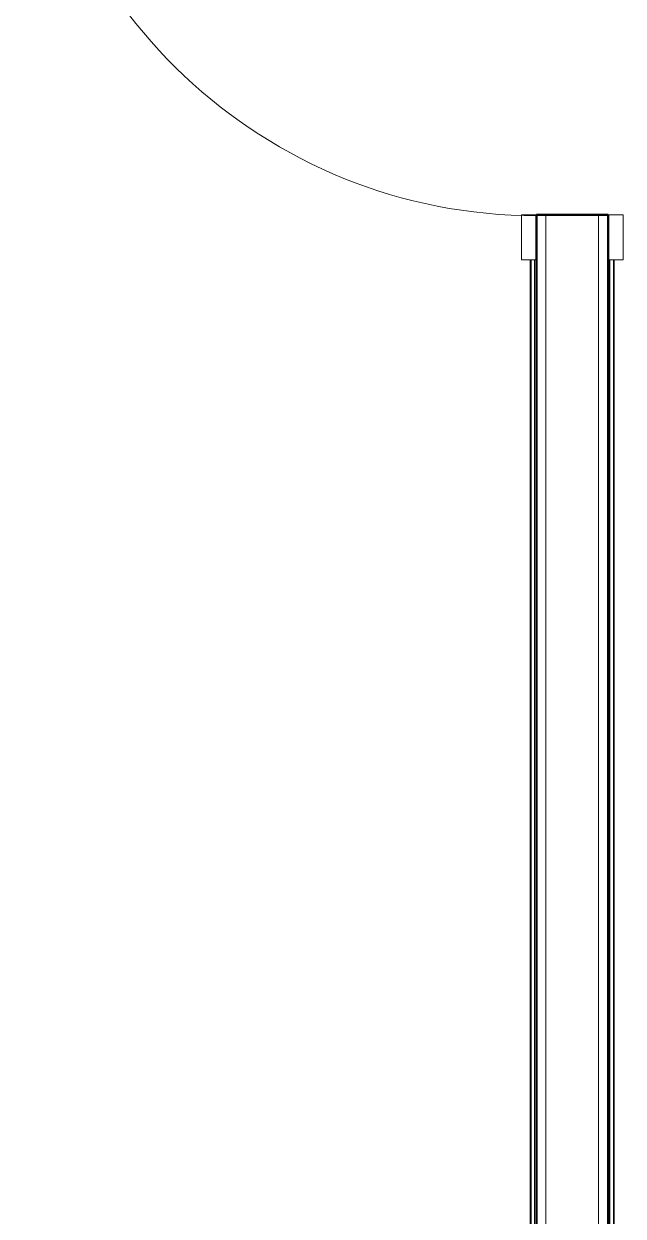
# Model space of a CAD drawing. Header units: inches. Extents: x -4235 to -464, y 9706 to 12425.
# Drawn here: x -2398.3 to -2358.5, y 10056.9 to 10136 of the extents above; entities that cross this region are included whole.
import ezdxf

# ---------------------------------------------------------------- set-up
doc = ezdxf.new("R2010")
doc.units = ezdxf.units.IN
doc.header["$MEASUREMENT"] = 0
for name, color, linetype, lineweight in [('0-1', 7, 'Continuous', 5), ('0-2', 10, 'Continuous', 9), ('A-DOOR-1', 7, 'Continuous', 9), ('A-DOOR-2', 90, 'Continuous', 20), ('A-DOOR-FRAM-1', 90, 'Continuous', 20), ('A-WALL-1', 250, 'Continuous', 50), ('A-WALL-2', 50, 'Continuous', 13), ('A-WALL-3', 10, 'Continuous', 9), ('A-WALL-4', 254, 'Continuous', 9), ('A-WALL-5', 7, 'Continuous', 9)]:
    doc.layers.add(name, color=color, linetype=linetype, lineweight=lineweight)

# ---------------------------------------------------------------- blocks, each defined once
blk = doc.blocks.new('SWING - SINGLE - FLUSH - 2-10 x 6-8 - PRIVACY-3199407-BACKGROUND - 1ST FLOOR')
at = {"layer": 'A-DOOR-1'}
blk.add_arc((17, 2.375), 34.067, 93.36569, 180, dxfattribs=at)
at = {"layer": 'A-DOOR-2'}
for p, q in [((15, 2.375), (15, 36.383)), ((17, 36.383), (15, 36.383)), ((17, 2.375), (17, 36.383)), ((17, 2.375), (15, 2.375))]:
    blk.add_line(p, q, dxfattribs=at)
at = {"layer": 'A-DOOR-FRAM-1'}
for p, q in [((-17, 3.375), (-20, 3.375)), ((-20, 3.375), (-20, 2.375)), ((-17, 2.375), (-17, 3.375)), ((20, 3.375), (17, 3.375)), ((17, 3.375), (17, 2.375)), ((20, 2.375), (20, 3.375)), ((-20, 2.375), (-17, 2.375)), ((17, 2.375), (20, 2.375)), ((-17, -2.375), (-20, -2.375)), ((-20, -2.375), (-20, -3.375)), ((-17, -3.375), (-17, -2.375)), ((20, -2.375), (17, -2.375)), ((17, -2.375), (17, -3.375)), ((20, -3.375), (20, -2.375)), ((-20, -3.375), (-17, -3.375)), ((17, -3.375), (20, -3.375))]:
    blk.add_line(p, q, dxfattribs=at)
blk = doc.blocks.new('Basic Wall _ INT - W4BØF - _5_8 GYP - 2X4 WOOD_BATT_ - 5_8 GYP_ - ___-2695164-BACKGROUND - 1ST FLOOR')
at = {"layer": 'A-WALL-3'}
for p, q in [((-2359.524, 10160.322), (-2359.524, 10157.322)), ((-2359.524, 10123.322), (-2359.524, 10120.322)), ((-2359.524, 10017.714), (-2359.524, 10017.089)), ((-2359.524, 10017.089), (-2359.5, 10017.089)), ((-2359.481, 10017.089), (-2359.524, 10017.089)), ((-2359.399, 10017.089), (-2359.481, 10017.089)), ((-2359.11, 10017.089), (-2359.399, 10017.089)), ((-2359.384, 10017.089), (-2359.322, 10017.089)), ((-2359.318, 10017.089), (-2359.173, 10017.089)), ((-2359.173, 10017.089), (-2359.173, 10017.714)), ((-2359.173, 10017.089), (-2359.11, 10017.089))]:
    blk.add_line(p, q, dxfattribs=at)
at = {"layer": 'A-WALL-4'}
for p, q in [((-2359.524, 10164.822), (-2359.524, 10160.322)), ((-2359.173, 10160.322), (-2359.173, 10164.822)), ((-2359.524, 10120.322), (-2359.524, 10017.757)), ((-2359.173, 10017.757), (-2359.173, 10120.322)), ((-2359.399, 10017.089), (-2359.399, 10017.714)), ((-2359.11, 10017.089), (-2359.11, 10017.714))]:
    blk.add_line(p, q, dxfattribs=at)
at = {"layer": 'A-WALL-5'}
for p, q in [((-2359.399, 10160.322), (-2359.399, 10164.822)), ((-2359.11, 10160.322), (-2359.11, 10164.822)), ((-2359.399, 10017.757), (-2359.399, 10120.322)), ((-2359.11, 10017.757), (-2359.11, 10120.322))]:
    blk.add_line(p, q, dxfattribs=at)
blk = doc.blocks.new('Basic Wall _ INT - W4BØF - _5_8 GYP - 2X4 WOOD_BATT_ - 5_8 GYP_ - ___-2695165-BACKGROUND - 1ST FLOOR')
at = {"layer": 'A-WALL-3'}
for p, q in [((-2364.479, 10160.366), (-2364.52, 10160.325)), ((-2364.414, 10160.432), (-2364.476, 10160.37)), ((-2364.274, 10160.572), (-2364.298, 10160.548)), ((-2364.274, 10123.322), (-2364.274, 10120.322)), ((-2364.399, 10017.089), (-2364.687, 10017.089)), ((-2364.687, 10017.089), (-2364.625, 10017.089)), ((-2364.625, 10017.089), (-2364.625, 10017.714)), ((-2364.625, 10017.089), (-2364.479, 10017.089)), ((-2364.476, 10017.089), (-2364.414, 10017.089)), ((-2364.317, 10017.089), (-2364.399, 10017.089)), ((-2364.274, 10017.089), (-2364.317, 10017.089)), ((-2364.298, 10017.089), (-2364.274, 10017.089)), ((-2364.274, 10017.714), (-2364.274, 10017.089))]:
    blk.add_line(p, q, dxfattribs=at)
at = {"layer": 'A-WALL-4'}
for p, q in [((-2364.274, 10160.572), (-2364.274, 10160.322)), ((-2364.625, 10017.757), (-2364.625, 10120.322)), ((-2364.274, 10120.322), (-2364.274, 10017.757)), ((-2364.687, 10017.089), (-2364.687, 10017.714)), ((-2364.399, 10017.714), (-2364.399, 10017.089))]:
    blk.add_line(p, q, dxfattribs=at)
at = {"layer": 'A-WALL-5'}
for p, q in [((-2364.399, 10160.447), (-2364.399, 10160.322)), ((-2364.317, 10160.529), (-2364.274, 10160.572)), ((-2364.687, 10017.757), (-2364.687, 10120.322)), ((-2364.399, 10120.322), (-2364.399, 10017.757))]:
    blk.add_line(p, q, dxfattribs=at)
at = {"layer": 'A-WALL-5', "flags": 128}
for points in [[(-2364.52, 10160.326), (-2364.476, 10160.369), (-2364.418, 10160.427), (-2364.399, 10160.447)], [(-2364.399, 10160.447), (-2364.396, 10160.45), (-2364.388, 10160.458), (-2364.375, 10160.471), (-2364.358, 10160.488), (-2364.338, 10160.508), (-2364.317, 10160.529)]]:
    blk.add_lwpolyline(points, dxfattribs=at)
blk = doc.blocks.new('CTR - 1st Phase - Unit Layouts_rvt-1-BACKGROUND - 1ST FLOOR')
at = {"layer": 'A-WALL-1'}
for p, q in [((-2364.274, 10123.322), (-2364.274, 10017.089)), ((-2359.524, 10123.322), (-2364.274, 10123.322)), ((-2359.524, 10017.089), (-2359.524, 10123.322))]:
    blk.add_line(p, q, dxfattribs=at)
at = {"layer": 'A-WALL-2'}
for p, q in [((-2363.649, 10017.714), (-2363.649, 10123.322)), ((-2360.149, 10017.714), (-2360.149, 10123.322))]:
    blk.add_line(p, q, dxfattribs=at)
at = {"layer": 'A-WALL-3'}
for p, q in [((-2364.274, 10123.322), (-2364.274, 10120.322)), ((-2359.524, 10120.322), (-2359.524, 10123.322)), ((-2364.274, 10120.322), (-2364.274, 10017.757)), ((-2359.524, 10017.757), (-2359.524, 10120.322))]:
    blk.add_line(p, q, dxfattribs=at)
at = {"layer": 'A-WALL-4'}
blk.add_line((-2364.274, 10123.322), (-2359.524, 10123.322), dxfattribs=at)
at = {"layer": '0-2'}
for name in ['Basic Wall _ INT - W4BØF - _5_8 GYP - 2X4 WOOD_BATT_ - 5_8 GYP_ - ___-2695164-BACKGROUND - 1ST FLOOR', 'Basic Wall _ INT - W4BØF - _5_8 GYP - 2X4 WOOD_BATT_ - 5_8 GYP_ - ___-2695165-BACKGROUND - 1ST FLOOR']:
    blk.add_blockref(name, (0, 0), dxfattribs=at)
at = {"layer": '0-2', "rotation": 89.99999999998919}
blk.add_blockref('SWING - SINGLE - FLUSH - 2-10 x 6-8 - PRIVACY-3199407-BACKGROUND - 1ST FLOOR', (-2361.899, 10140.322), dxfattribs=at)

msp = doc.modelspace()

# ---------------------------------------------------------------- block references
at = {"layer": '0-1'}
msp.add_blockref('CTR - 1st Phase - Unit Layouts_rvt-1-BACKGROUND - 1ST FLOOR', (0, 0), dxfattribs=at)

doc.saveas('drawing.dxf')
